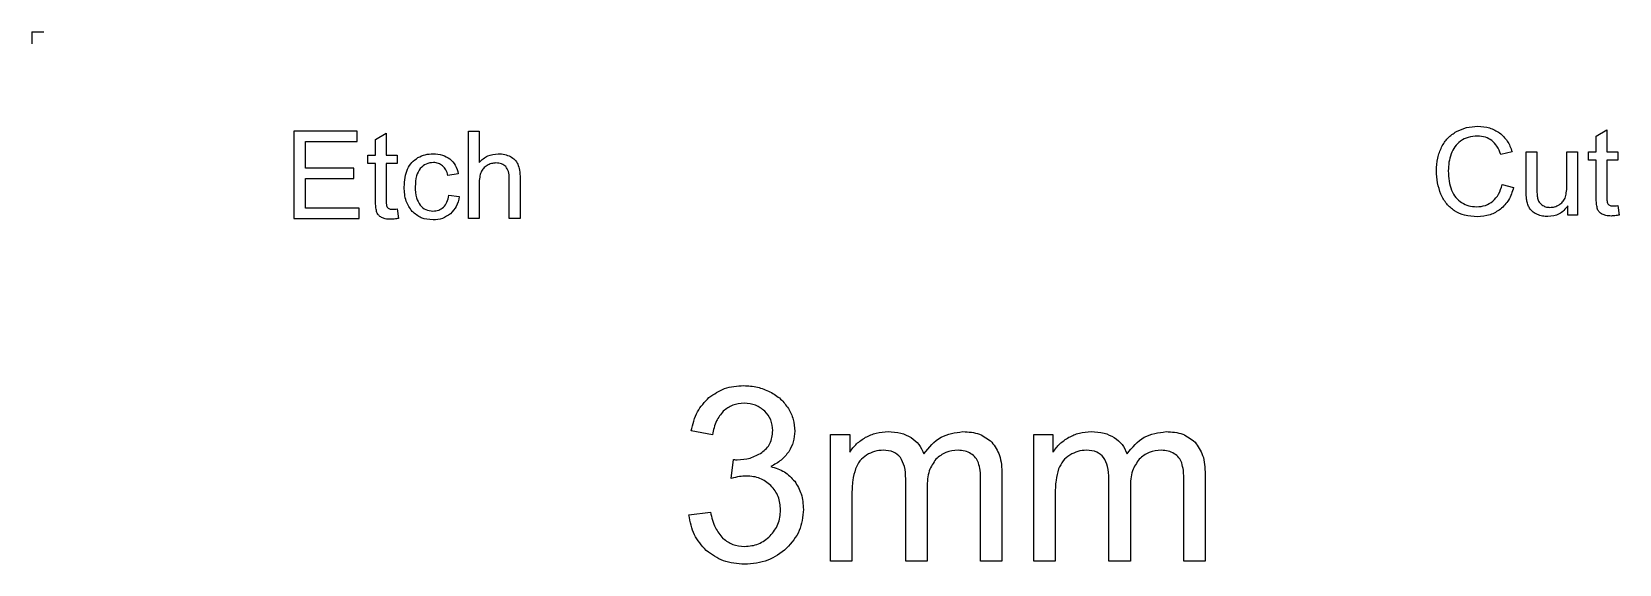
# Model space of a CAD drawing. Header units: millimetres. Extents: x -44.2 to 20.9, y 15.5 to 37.3.
import ezdxf

# ---------------------------------------------------------------- set-up
doc = ezdxf.new("R2010")
doc.units = ezdxf.units.MM
doc.layers.get('0').update_dxf_attribs({"linetype": 'CONTINUOUS'})

msp = doc.modelspace()

# ---------------------------------------------------------------- linework, layer by layer
for p, q in [((-44.167, 37.265), (-44.167, 36.765)), ((-44.167, 37.265), (-43.667, 37.265)), ((-33.424, 33.197), (-33.424, 29.618)), ((-26.266, 29.618), (-26.266, 33.197)), ((-26.266, 33.197), (-25.826, 33.197)), ((-25.826, 33.197), (-25.826, 31.913)), ((19.957, 32.988), (20.394, 33.252)), ((20.394, 33.252), (20.394, 32.346)), ((-30.074, 32.853), (-29.637, 33.117)), ((-30.074, 32.211), (-30.074, 32.853)), ((-29.637, 33.117), (-29.637, 32.211)), ((19.957, 32.346), (19.957, 32.988)), ((-30.396, 31.869), (-30.396, 32.211)), ((-30.396, 32.211), (-30.074, 32.211)), ((-29.637, 32.211), (-29.195, 32.211)), ((-29.195, 32.211), (-29.195, 31.869)), ((16.507, 32.351), (16.041, 32.241)), ((17.086, 30.739), (17.086, 32.346)), ((17.086, 32.346), (17.525, 32.346)), ((17.525, 32.346), (17.525, 30.908)), ((18.748, 30.957), (18.748, 32.346)), ((18.748, 32.346), (19.188, 32.346)), ((19.188, 32.346), (19.188, 29.753)), ((19.635, 32.004), (19.635, 32.346)), ((19.635, 32.346), (19.957, 32.346)), ((19.957, 32.004), (19.635, 32.004)), ((19.957, 30.512), (19.957, 32.004)), ((20.394, 32.346), (20.836, 32.346)), ((20.836, 32.004), (20.394, 32.004)), ((20.394, 32.004), (20.394, 30.488)), ((20.836, 32.346), (20.836, 32.004)), ((-30.074, 31.869), (-30.396, 31.869)), ((-30.074, 30.378), (-30.074, 31.869)), ((-29.195, 31.869), (-29.637, 31.869)), ((-29.637, 31.869), (-29.637, 30.353)), ((-26.683, 31.449), (-27.11, 31.383)), ((-24.593, 29.618), (-24.593, 31.261)), ((-24.154, 31.261), (-24.154, 29.618)), ((-25.826, 31.037), (-25.826, 29.618)), ((16.095, 31.008), (16.568, 30.888)), ((-29.195, 30.011), (-29.132, 29.623)), ((-27.074, 30.568), (-26.642, 30.512)), ((18.795, 29.753), (18.795, 30.134)), ((20.836, 30.146), (20.899, 29.758)), ((-25.826, 29.618), (-26.266, 29.618)), ((-24.154, 29.618), (-24.593, 29.618)), ((19.188, 29.753), (18.795, 29.753)), ((-16.263, 20.76), (-17.142, 20.916)), ((-11.429, 15.584), (-11.429, 20.77)), ((-11.429, 20.77), (-10.643, 20.77)), ((-10.643, 20.77), (-10.643, 20.042)), ((-3.099, 15.584), (-3.099, 20.77)), ((-3.099, 20.77), (-2.313, 20.77)), ((-2.313, 20.77), (-2.313, 20.042)), ((-15.496, 18.973), (-15.399, 19.744)), ((-8.348, 15.584), (-8.348, 18.953)), ((-4.402, 19.144), (-4.402, 15.584)), ((-0.018, 15.584), (-0.018, 18.953)), ((3.928, 19.144), (3.928, 15.584)), ((-10.55, 18.275), (-10.55, 15.584)), ((-7.469, 18.597), (-7.469, 15.584)), ((-5.276, 15.584), (-5.276, 18.851)), ((-2.22, 18.275), (-2.22, 15.584)), ((0.861, 18.597), (0.861, 15.584)), ((3.054, 15.584), (3.054, 18.851)), ((-17.23, 17.474), (-16.351, 17.591)), ((-10.55, 15.584), (-11.429, 15.584)), ((-7.469, 15.584), (-8.348, 15.584)), ((-4.402, 15.584), (-5.276, 15.584)), ((-2.22, 15.584), (-3.099, 15.584)), ((0.861, 15.584), (-0.018, 15.584)), ((3.928, 15.584), (3.054, 15.584))]:
    msp.add_line(p, q)
msp.add_lwpolyline([(-33.424, 33.197), (-33.424, 29.618), (-30.753, 29.618), (-30.753, 30.041), (-32.95, 30.041), (-32.95, 31.259), (-30.97, 31.259), (-30.97, 31.679), (-32.95, 31.679), (-32.95, 32.775), (-30.836, 32.775), (-30.836, 33.197)], close=True)
for points, knots in [([(14.226, 33.177), (14.361, 33.24), (14.637, 33.368), (14.94, 33.385), (15.094, 33.393)], [0, 0, 0, 0, 0.04446999, 0.09016998, 0.09016998, 0.09016998, 0.09016998]), ([(15.094, 33.393), (15.263, 33.384), (15.586, 33.366), (15.864, 33.199), (15.997, 33.12)], [0, 0, 0, 0, 0.04990885, 0.09565656, 0.09565656, 0.09565656, 0.09565656]), ([(13.404, 31.569), (13.411, 31.746), (13.425, 32.084), (13.555, 32.396), (13.618, 32.545)], [0, 0, 0, 0, 0.0526094, 0.1005617, 0.1005617, 0.1005617, 0.1005617]), ([(13.618, 32.545), (13.696, 32.675), (13.85, 32.932), (14.101, 33.096), (14.226, 33.177)], [0, 0, 0, 0, 0.04484219, 0.08874001, 0.08874001, 0.08874001, 0.08874001]), ([(14.394, 32.79), (14.308, 32.718), (14.136, 32.573), (14.049, 32.364), (14.005, 32.259)], [0, 0, 0, 0, 0.03306069, 0.06670444, 0.06670444, 0.06670444, 0.06670444]), ([(15.084, 32.988), (14.955, 32.982), (14.709, 32.969), (14.495, 32.848), (14.394, 32.79)], [0, 0, 0, 0, 0.03819364, 0.07264685, 0.07264685, 0.07264685, 0.07264685]), ([(15.68, 32.81), (15.593, 32.862), (15.41, 32.971), (15.196, 32.982), (15.084, 32.988)], [0, 0, 0, 0, 0.02988885, 0.06302667, 0.06302667, 0.06302667, 0.06302667]), ([(16.041, 32.241), (15.999, 32.359), (15.921, 32.577), (15.755, 32.737), (15.68, 32.81)], [0, 0, 0, 0, 0.0370413, 0.06819943, 0.06819943, 0.06819943, 0.06819943]), ([(15.997, 33.12), (16.11, 33.017), (16.345, 32.804), (16.452, 32.505), (16.507, 32.351)], [0, 0, 0, 0, 0.0452485, 0.09356931, 0.09356931, 0.09356931, 0.09356931]), ([(-28.761, 31.64), (-28.709, 31.738), (-28.607, 31.931), (-28.426, 32.052), (-28.337, 32.112)], [0, 0, 0, 0, 0.03266998, 0.06434061, 0.06434061, 0.06434061, 0.06434061]), ([(-28.337, 32.112), (-28.24, 32.158), (-28.044, 32.251), (-27.827, 32.263), (-27.718, 32.27)], [0, 0, 0, 0, 0.03195612, 0.06439195, 0.06439195, 0.06439195, 0.06439195]), ([(-27.701, 31.908), (-27.806, 31.899), (-28.013, 31.881), (-28.166, 31.74), (-28.241, 31.67)], [0, 0, 0, 0, 0.03067314, 0.06047663, 0.06047663, 0.06047663, 0.06047663]), ([(-27.718, 32.27), (-27.587, 32.263), (-27.338, 32.25), (-27.127, 32.118), (-27.027, 32.056)], [0, 0, 0, 0, 0.0387608, 0.07339066, 0.07339066, 0.07339066, 0.07339066]), ([(-27.326, 31.777), (-27.381, 31.815), (-27.494, 31.894), (-27.631, 31.903), (-27.701, 31.908)], [0, 0, 0, 0, 0.01977052, 0.04039085, 0.04039085, 0.04039085, 0.04039085]), ([(-27.027, 32.056), (-26.945, 31.975), (-26.774, 31.805), (-26.714, 31.571), (-26.683, 31.449)], [0, 0, 0, 0, 0.03396502, 0.07092428, 0.07092428, 0.07092428, 0.07092428]), ([(-25.826, 31.913), (-25.717, 32.017), (-25.499, 32.225), (-25.199, 32.255), (-25.05, 32.27)], [0, 0, 0, 0, 0.04387507, 0.08763859, 0.08763859, 0.08763859, 0.08763859]), ([(-25.14, 31.891), (-25.204, 31.887), (-25.334, 31.878), (-25.449, 31.82), (-25.507, 31.79)], [0, 0, 0, 0, 0.01911994, 0.03846649, 0.03846649, 0.03846649, 0.03846649]), ([(-24.736, 31.741), (-24.791, 31.785), (-24.909, 31.878), (-25.06, 31.887), (-25.14, 31.891)], [0, 0, 0, 0, 0.02059396, 0.04405898, 0.04405898, 0.04405898, 0.04405898]), ([(-25.05, 32.27), (-24.959, 32.266), (-24.785, 32.259), (-24.625, 32.189), (-24.549, 32.156)], [0, 0, 0, 0, 0.02706572, 0.05171525, 0.05171525, 0.05171525, 0.05171525]), ([(-24.549, 32.156), (-24.484, 32.116), (-24.356, 32.036), (-24.282, 31.906), (-24.245, 31.842)], [0, 0, 0, 0, 0.02268706, 0.044297, 0.044297, 0.044297, 0.044297]), ([(14.005, 32.259), (13.972, 32.147), (13.906, 31.923), (13.897, 31.689), (13.892, 31.572)], [0, 0, 0, 0, 0.03487636, 0.06987076, 0.06987076, 0.06987076, 0.06987076]), ([(-28.9, 30.905), (-28.895, 31.038), (-28.887, 31.29), (-28.801, 31.527), (-28.761, 31.64)], [0, 0, 0, 0, 0.0395211, 0.07520042, 0.07520042, 0.07520042, 0.07520042]), ([(-28.241, 31.67), (-28.301, 31.57), (-28.44, 31.34), (-28.445, 31.07), (-28.448, 30.917)], [0, 0, 0, 0, 0.0344477, 0.0793347, 0.0793347, 0.0793347, 0.0793347]), ([(-27.11, 31.383), (-27.132, 31.463), (-27.174, 31.612), (-27.278, 31.724), (-27.326, 31.777)], [0, 0, 0, 0, 0.02439935, 0.04543668, 0.04543668, 0.04543668, 0.04543668]), ([(-25.753, 31.515), (-25.774, 31.447), (-25.823, 31.292), (-25.825, 31.128), (-25.826, 31.037)], [0, 0, 0, 0, 0.0213487, 0.04863189, 0.04863189, 0.04863189, 0.04863189]), ([(-25.507, 31.79), (-25.561, 31.754), (-25.665, 31.682), (-25.724, 31.57), (-25.753, 31.515)], [0, 0, 0, 0, 0.01896441, 0.03732884, 0.03732884, 0.03732884, 0.03732884]), ([(-24.593, 31.261), (-24.595, 31.359), (-24.6, 31.533), (-24.695, 31.678), (-24.736, 31.741)], [0, 0, 0, 0, 0.0286959, 0.05094491, 0.05094491, 0.05094491, 0.05094491]), ([(-24.245, 31.842), (-24.219, 31.761), (-24.157, 31.573), (-24.155, 31.374), (-24.154, 31.261)], [0, 0, 0, 0, 0.02547882, 0.05912609, 0.05912609, 0.05912609, 0.05912609]), ([(13.593, 30.61), (13.538, 30.763), (13.426, 31.073), (13.412, 31.402), (13.404, 31.569)], [0, 0, 0, 0, 0.04845043, 0.09829696, 0.09829696, 0.09829696, 0.09829696]), ([(13.892, 31.572), (13.897, 31.428), (13.904, 31.156), (13.987, 30.897), (14.025, 30.775)], [0, 0, 0, 0, 0.04288433, 0.08116474, 0.08116474, 0.08116474, 0.08116474]), ([(-28.576, 29.908), (-28.671, 30.044), (-28.877, 30.343), (-28.892, 30.707), (-28.9, 30.905)], [0, 0, 0, 0, 0.048788, 0.1067584, 0.1067584, 0.1067584, 0.1067584]), ([(-28.448, 30.917), (-28.446, 30.763), (-28.441, 30.492), (-28.306, 30.258), (-28.248, 30.158)], [0, 0, 0, 0, 0.0453818, 0.0796671, 0.0796671, 0.0796671, 0.0796671]), ([(14.145, 29.928), (14.031, 30.017), (13.794, 30.202), (13.662, 30.471), (13.593, 30.61)], [0, 0, 0, 0, 0.04301941, 0.08876855, 0.08876855, 0.08876855, 0.08876855]), ([(14.025, 30.775), (14.074, 30.669), (14.17, 30.465), (14.351, 30.331), (14.439, 30.266)], [0, 0, 0, 0, 0.03426778, 0.06654507, 0.06654507, 0.06654507, 0.06654507]), ([(15.721, 30.327), (15.806, 30.417), (15.99, 30.611), (16.058, 30.87), (16.095, 31.008)], [0, 0, 0, 0, 0.03670898, 0.07879625, 0.07879625, 0.07879625, 0.07879625]), ([(16.568, 30.888), (16.512, 30.708), (16.407, 30.367), (16.153, 30.117), (16.032, 29.998)], [0, 0, 0, 0, 0.0554859, 0.1053211, 0.1053211, 0.1053211, 0.1053211]), ([(17.113, 30.329), (17.105, 30.385), (17.086, 30.521), (17.086, 30.658), (17.086, 30.739)], [0, 0, 0, 0, 0.01684449, 0.04114576, 0.04114576, 0.04114576, 0.04114576]), ([(17.525, 30.908), (17.525, 30.812), (17.524, 30.656), (17.544, 30.503), (17.552, 30.444)], [0, 0, 0, 0, 0.02881642, 0.04650956, 0.04650956, 0.04650956, 0.04650956]), ([(18.676, 30.45), (18.697, 30.521), (18.746, 30.686), (18.747, 30.858), (18.748, 30.957)], [0, 0, 0, 0, 0.02206423, 0.05138592, 0.05138592, 0.05138592, 0.05138592]), ([(-30.02, 29.859), (-30.036, 29.922), (-30.077, 30.092), (-30.075, 30.268), (-30.074, 30.378)], [0, 0, 0, 0, 0.01955396, 0.05232684, 0.05232684, 0.05232684, 0.05232684]), ([(-29.637, 30.353), (-29.638, 30.301), (-29.639, 30.22), (-29.621, 30.14), (-29.614, 30.111)], [0, 0, 0, 0, 0.01545278, 0.02435246, 0.02435246, 0.02435246, 0.02435246]), ([(-29.614, 30.111), (-29.605, 30.094), (-29.587, 30.06), (-29.554, 30.037), (-29.538, 30.026)], [0, 0, 0, 0, 0.00570638, 0.01155971, 0.01155971, 0.01155971, 0.01155971]), ([(-29.538, 30.026), (-29.517, 30.017), (-29.47, 29.996), (-29.417, 29.995), (-29.388, 29.994)], [0, 0, 0, 0, 0.00680788, 0.01548073, 0.01548073, 0.01548073, 0.01548073]), ([(-29.388, 29.994), (-29.36, 29.995), (-29.295, 29.998), (-29.231, 30.006), (-29.195, 30.011)], [0, 0, 0, 0, 0.00849464, 0.01937363, 0.01937363, 0.01937363, 0.01937363]), ([(-28.248, 30.158), (-28.176, 30.089), (-28.029, 29.949), (-27.827, 29.93), (-27.726, 29.921)], [0, 0, 0, 0, 0.02911607, 0.05888553, 0.05888553, 0.05888553, 0.05888553]), ([(-27.726, 29.921), (-27.644, 29.927), (-27.484, 29.938), (-27.356, 30.033), (-27.293, 30.08)], [0, 0, 0, 0, 0.02407185, 0.04689165, 0.04689165, 0.04689165, 0.04689165]), ([(-27.293, 30.08), (-27.24, 30.144), (-27.123, 30.286), (-27.091, 30.468), (-27.074, 30.568)], [0, 0, 0, 0, 0.02462101, 0.05435234, 0.05435234, 0.05435234, 0.05435234]), ([(-26.642, 30.512), (-26.672, 30.373), (-26.731, 30.107), (-26.916, 29.908), (-27.004, 29.812)], [0, 0, 0, 0, 0.04177224, 0.080069, 0.080069, 0.080069, 0.080069]), ([(14.439, 30.266), (14.535, 30.217), (14.726, 30.118), (14.94, 30.104), (15.047, 30.097)], [0, 0, 0, 0, 0.03184901, 0.06368398, 0.06368398, 0.06368398, 0.06368398]), ([(15.047, 30.097), (15.173, 30.106), (15.419, 30.122), (15.622, 30.26), (15.721, 30.327)], [0, 0, 0, 0, 0.0371884, 0.0723315, 0.0723315, 0.0723315, 0.0723315]), ([(16.032, 29.998), (15.893, 29.909), (15.605, 29.724), (15.263, 29.703), (15.086, 29.692)], [0, 0, 0, 0, 0.0487545, 0.1009252, 0.1009252, 0.1009252, 0.1009252]), ([(17.248, 30.003), (17.218, 30.052), (17.155, 30.153), (17.127, 30.269), (17.113, 30.329)], [0, 0, 0, 0, 0.01692518, 0.03550119, 0.03550119, 0.03550119, 0.03550119]), ([(17.544, 29.782), (17.483, 29.812), (17.37, 29.866), (17.287, 29.96), (17.248, 30.003)], [0, 0, 0, 0, 0.01997093, 0.03721271, 0.03721271, 0.03721271, 0.03721271]), ([(17.552, 30.444), (17.569, 30.39), (17.603, 30.283), (17.687, 30.208), (17.728, 30.172)], [0, 0, 0, 0, 0.0167706, 0.03293976, 0.03293976, 0.03293976, 0.03293976]), ([(17.728, 30.172), (17.777, 30.143), (17.879, 30.083), (17.998, 30.076), (18.06, 30.073)], [0, 0, 0, 0, 0.01674614, 0.03510183, 0.03510183, 0.03510183, 0.03510183]), ([(18.795, 30.134), (18.685, 30.006), (18.469, 29.751), (18.137, 29.713), (17.972, 29.694)], [0, 0, 0, 0, 0.048592, 0.09644017, 0.09644017, 0.09644017, 0.09644017]), ([(18.06, 30.073), (18.125, 30.077), (18.255, 30.086), (18.372, 30.145), (18.431, 30.174)], [0, 0, 0, 0, 0.0193317, 0.03881867, 0.03881867, 0.03881867, 0.03881867]), ([(18.431, 30.174), (18.484, 30.211), (18.589, 30.282), (18.648, 30.395), (18.676, 30.45)], [0, 0, 0, 0, 0.01903106, 0.03744064, 0.03744064, 0.03744064, 0.03744064]), ([(20.011, 29.994), (19.995, 30.057), (19.954, 30.227), (19.956, 30.402), (19.957, 30.512)], [0, 0, 0, 0, 0.01955396, 0.05232684, 0.05232684, 0.05232684, 0.05232684]), ([(20.196, 29.795), (20.156, 29.821), (20.078, 29.872), (20.032, 29.954), (20.011, 29.994)], [0, 0, 0, 0, 0.01424203, 0.02757319, 0.02757319, 0.02757319, 0.02757319]), ([(20.394, 30.488), (20.393, 30.436), (20.392, 30.355), (20.41, 30.275), (20.417, 30.246)], [0, 0, 0, 0, 0.01545278, 0.02435246, 0.02435246, 0.02435246, 0.02435246]), ([(20.417, 30.246), (20.426, 30.229), (20.444, 30.195), (20.477, 30.172), (20.493, 30.161)], [0, 0, 0, 0, 0.00570638, 0.01155971, 0.01155971, 0.01155971, 0.01155971]), ([(20.493, 30.161), (20.514, 30.152), (20.561, 30.131), (20.614, 30.13), (20.643, 30.129)], [0, 0, 0, 0, 0.00680788, 0.01548073, 0.01548073, 0.01548073, 0.01548073]), ([(20.643, 30.129), (20.671, 30.13), (20.736, 30.132), (20.8, 30.141), (20.836, 30.146)], [0, 0, 0, 0, 0.00849464, 0.01937363, 0.01937363, 0.01937363, 0.01937363]), ([(-29.835, 29.66), (-29.875, 29.686), (-29.953, 29.738), (-29.999, 29.819), (-30.02, 29.859)], [0, 0, 0, 0, 0.01424203, 0.02757319, 0.02757319, 0.02757319, 0.02757319]), ([(-29.464, 29.584), (-29.536, 29.586), (-29.664, 29.588), (-29.783, 29.638), (-29.835, 29.66)], [0, 0, 0, 0, 0.02132434, 0.03817811, 0.03817811, 0.03817811, 0.03817811]), ([(-29.132, 29.623), (-29.19, 29.612), (-29.3, 29.59), (-29.412, 29.586), (-29.464, 29.584)], [0, 0, 0, 0, 0.01782059, 0.03347608, 0.03347608, 0.03347608, 0.03347608]), ([(-27.721, 29.56), (-27.887, 29.572), (-28.211, 29.597), (-28.457, 29.806), (-28.576, 29.908)], [0, 0, 0, 0, 0.04878571, 0.0945253, 0.0945253, 0.0945253, 0.0945253]), ([(-27.004, 29.812), (-27.109, 29.739), (-27.323, 29.587), (-27.586, 29.569), (-27.721, 29.56)], [0, 0, 0, 0, 0.03762294, 0.07728332, 0.07728332, 0.07728332, 0.07728332]), ([(15.086, 29.692), (14.908, 29.698), (14.577, 29.71), (14.281, 29.859), (14.145, 29.928)], [0, 0, 0, 0, 0.05278932, 0.09803842, 0.09803842, 0.09803842, 0.09803842]), ([(17.972, 29.694), (17.897, 29.698), (17.75, 29.705), (17.612, 29.757), (17.544, 29.782)], [0, 0, 0, 0, 0.02229482, 0.04398131, 0.04398131, 0.04398131, 0.04398131]), ([(20.567, 29.719), (20.495, 29.72), (20.367, 29.723), (20.248, 29.773), (20.196, 29.795)], [0, 0, 0, 0, 0.02132434, 0.03817811, 0.03817811, 0.03817811, 0.03817811]), ([(20.899, 29.758), (20.841, 29.747), (20.731, 29.725), (20.619, 29.721), (20.567, 29.719)], [0, 0, 0, 0, 0.01782059, 0.03347608, 0.03347608, 0.03347608, 0.03347608]), ([(-17.142, 20.916), (-17.076, 21.19), (-16.951, 21.711), (-16.584, 22.101), (-16.409, 22.286)], [0, 0, 0, 0, 0.0827437, 0.1577327, 0.1577327, 0.1577327, 0.1577327]), ([(-16.409, 22.286), (-16.203, 22.427), (-15.775, 22.721), (-15.256, 22.754), (-14.988, 22.772)], [0, 0, 0, 0, 0.0737215, 0.1526644, 0.1526644, 0.1526644, 0.1526644]), ([(-14.988, 22.772), (-14.798, 22.762), (-14.423, 22.742), (-14.079, 22.593), (-13.909, 22.52)], [0, 0, 0, 0, 0.0566245, 0.1115967, 0.1115967, 0.1115967, 0.1115967]), ([(-13.909, 22.52), (-13.756, 22.43), (-13.455, 22.255), (-13.253, 21.972), (-13.155, 21.834)], [0, 0, 0, 0, 0.0527005, 0.1030054, 0.1030054, 0.1030054, 0.1030054]), ([(-15.823, 21.727), (-15.928, 21.598), (-16.158, 21.315), (-16.226, 20.955), (-16.263, 20.76)], [0, 0, 0, 0, 0.049102, 0.1076886, 0.1076886, 0.1076886, 0.1076886]), ([(-14.969, 22.049), (-15.131, 22.037), (-15.448, 22.013), (-15.7, 21.821), (-15.823, 21.727)], [0, 0, 0, 0, 0.04768264, 0.09310018, 0.09310018, 0.09310018, 0.09310018]), ([(-14.124, 21.732), (-14.244, 21.824), (-14.493, 22.016), (-14.806, 22.038), (-14.969, 22.049)], [0, 0, 0, 0, 0.04439635, 0.09205852, 0.09205852, 0.09205852, 0.09205852]), ([(-13.797, 20.931), (-13.81, 21.084), (-13.835, 21.386), (-14.029, 21.618), (-14.124, 21.732)], [0, 0, 0, 0, 0.04493995, 0.08841429, 0.08841429, 0.08841429, 0.08841429]), ([(-13.155, 21.834), (-13.079, 21.688), (-12.928, 21.398), (-12.905, 21.072), (-12.894, 20.911)], [0, 0, 0, 0, 0.04889663, 0.09682897, 0.09682897, 0.09682897, 0.09682897]), ([(-14.246, 20.027), (-14.115, 20.142), (-13.843, 20.38), (-13.813, 20.743), (-13.797, 20.931)], [0, 0, 0, 0, 0.0502125, 0.1044876, 0.1044876, 0.1044876, 0.1044876]), ([(-12.894, 20.911), (-12.904, 20.76), (-12.924, 20.46), (-13.07, 20.197), (-13.143, 20.066)], [0, 0, 0, 0, 0.04474672, 0.08903823, 0.08903823, 0.08903823, 0.08903823]), ([(-9.993, 20.655), (-9.851, 20.723), (-9.559, 20.862), (-9.236, 20.878), (-9.07, 20.887)], [0, 0, 0, 0, 0.04669588, 0.0959883, 0.0959883, 0.0959883, 0.0959883]), ([(-9.07, 20.887), (-8.892, 20.88), (-8.56, 20.867), (-8.263, 20.717), (-8.126, 20.648)], [0, 0, 0, 0, 0.0527693, 0.09849098, 0.09849098, 0.09849098, 0.09849098]), ([(-7.606, 19.979), (-7.391, 20.243), (-6.974, 20.757), (-6.32, 20.844), (-6.004, 20.887)], [0, 0, 0, 0, 0.0982468, 0.1904418, 0.1904418, 0.1904418, 0.1904418]), ([(-6.004, 20.887), (-5.768, 20.875), (-5.327, 20.852), (-4.979, 20.584), (-4.817, 20.46)], [0, 0, 0, 0, 0.0690682, 0.1288048, 0.1288048, 0.1288048, 0.1288048]), ([(-1.663, 20.655), (-1.521, 20.723), (-1.229, 20.862), (-0.906, 20.878), (-0.74, 20.887)], [0, 0, 0, 0, 0.04669588, 0.0959883, 0.0959883, 0.0959883, 0.0959883]), ([(-0.74, 20.887), (-0.562, 20.88), (-0.229, 20.867), (0.067, 20.717), (0.204, 20.648)], [0, 0, 0, 0, 0.0527693, 0.09849098, 0.09849098, 0.09849098, 0.09849098]), ([(0.724, 19.979), (0.94, 20.243), (1.356, 20.757), (2.01, 20.844), (2.326, 20.887)], [0, 0, 0, 0, 0.0982468, 0.1904418, 0.1904418, 0.1904418, 0.1904418]), ([(2.326, 20.887), (2.562, 20.875), (3.003, 20.852), (3.351, 20.584), (3.513, 20.46)], [0, 0, 0, 0, 0.0690682, 0.1288048, 0.1288048, 0.1288048, 0.1288048]), ([(-10.643, 20.042), (-10.554, 20.163), (-10.375, 20.407), (-10.121, 20.572), (-9.993, 20.655)], [0, 0, 0, 0, 0.04460685, 0.08995745, 0.08995745, 0.08995745, 0.08995745]), ([(-8.126, 20.648), (-8.012, 20.559), (-7.781, 20.381), (-7.664, 20.114), (-7.606, 19.979)], [0, 0, 0, 0, 0.04255534, 0.08594807, 0.08594807, 0.08594807, 0.08594807]), ([(-4.817, 20.46), (-4.697, 20.284), (-4.426, 19.891), (-4.411, 19.41), (-4.402, 19.144)], [0, 0, 0, 0, 0.062555, 0.1405795, 0.1405795, 0.1405795, 0.1405795]), ([(-2.313, 20.042), (-2.224, 20.163), (-2.045, 20.407), (-1.791, 20.572), (-1.663, 20.655)], [0, 0, 0, 0, 0.04460685, 0.08995745, 0.08995745, 0.08995745, 0.08995745]), ([(0.204, 20.648), (0.319, 20.559), (0.549, 20.381), (0.666, 20.114), (0.724, 19.979)], [0, 0, 0, 0, 0.04255534, 0.08594807, 0.08594807, 0.08594807, 0.08594807]), ([(3.513, 20.46), (3.633, 20.284), (3.904, 19.891), (3.919, 19.41), (3.928, 19.144)], [0, 0, 0, 0, 0.062555, 0.1405795, 0.1405795, 0.1405795, 0.1405795]), ([(-15.399, 19.744), (-15.372, 19.741), (-15.325, 19.736), (-15.278, 19.735), (-15.257, 19.734)], [0, 0, 0, 0, 0.0079683, 0.01419867, 0.01419867, 0.01419867, 0.01419867]), ([(-15.257, 19.734), (-15.075, 19.746), (-14.717, 19.769), (-14.402, 19.942), (-14.246, 20.027)], [0, 0, 0, 0, 0.0538452, 0.1063895, 0.1063895, 0.1063895, 0.1063895]), ([(-13.143, 20.066), (-13.239, 19.945), (-13.44, 19.689), (-13.729, 19.539), (-13.88, 19.461)], [0, 0, 0, 0, 0.04606582, 0.09637552, 0.09637552, 0.09637552, 0.09637552]), ([(-9.952, 19.93), (-10.05, 19.856), (-10.251, 19.705), (-10.355, 19.476), (-10.408, 19.358)], [0, 0, 0, 0, 0.03627671, 0.0741762, 0.0741762, 0.0741762, 0.0741762]), ([(-9.266, 20.125), (-9.387, 20.117), (-9.63, 20.101), (-9.844, 19.987), (-9.952, 19.93)], [0, 0, 0, 0, 0.03603789, 0.07204972, 0.07204972, 0.07204972, 0.07204972]), ([(-8.563, 19.832), (-8.652, 19.917), (-8.847, 20.104), (-9.118, 20.118), (-9.266, 20.125)], [0, 0, 0, 0, 0.03584463, 0.07847078, 0.07847078, 0.07847078, 0.07847078]), ([(-8.348, 18.953), (-8.351, 19.128), (-8.357, 19.438), (-8.5, 19.712), (-8.563, 19.832)], [0, 0, 0, 0, 0.05155011, 0.09155938, 0.09155938, 0.09155938, 0.09155938]), ([(-7.108, 19.761), (-7.213, 19.609), (-7.452, 19.26), (-7.463, 18.835), (-7.469, 18.597)], [0, 0, 0, 0, 0.0545151, 0.1242554, 0.1242554, 0.1242554, 0.1242554]), ([(-6.199, 20.125), (-6.373, 20.111), (-6.713, 20.084), (-6.978, 19.867), (-7.108, 19.761)], [0, 0, 0, 0, 0.05086836, 0.09992609, 0.09992609, 0.09992609, 0.09992609]), ([(-5.672, 19.983), (-5.752, 20.025), (-5.917, 20.11), (-6.103, 20.12), (-6.199, 20.125)], [0, 0, 0, 0, 0.02662392, 0.05516463, 0.05516463, 0.05516463, 0.05516463]), ([(-5.362, 19.61), (-5.397, 19.684), (-5.468, 19.835), (-5.603, 19.933), (-5.672, 19.983)], [0, 0, 0, 0, 0.02414232, 0.04923972, 0.04923972, 0.04923972, 0.04923972]), ([(-5.276, 18.851), (-5.277, 19.003), (-5.277, 19.259), (-5.337, 19.508), (-5.362, 19.61)], [0, 0, 0, 0, 0.04539941, 0.07664237, 0.07664237, 0.07664237, 0.07664237]), ([(-1.622, 19.93), (-1.72, 19.856), (-1.921, 19.705), (-2.025, 19.476), (-2.078, 19.358)], [0, 0, 0, 0, 0.03627671, 0.0741762, 0.0741762, 0.0741762, 0.0741762]), ([(-0.936, 20.125), (-1.057, 20.117), (-1.3, 20.101), (-1.514, 19.987), (-1.622, 19.93)], [0, 0, 0, 0, 0.03603789, 0.07204972, 0.07204972, 0.07204972, 0.07204972]), ([(-0.233, 19.832), (-0.322, 19.917), (-0.517, 20.104), (-0.788, 20.118), (-0.936, 20.125)], [0, 0, 0, 0, 0.03584463, 0.07847078, 0.07847078, 0.07847078, 0.07847078]), ([(-0.018, 18.953), (-0.021, 19.128), (-0.027, 19.438), (-0.17, 19.712), (-0.233, 19.832)], [0, 0, 0, 0, 0.05155011, 0.09155938, 0.09155938, 0.09155938, 0.09155938]), ([(1.223, 19.761), (1.118, 19.609), (0.878, 19.26), (0.867, 18.835), (0.861, 18.597)], [0, 0, 0, 0, 0.0545151, 0.1242554, 0.1242554, 0.1242554, 0.1242554]), ([(2.131, 20.125), (1.957, 20.111), (1.617, 20.084), (1.352, 19.867), (1.223, 19.761)], [0, 0, 0, 0, 0.05086836, 0.09992609, 0.09992609, 0.09992609, 0.09992609]), ([(2.658, 19.983), (2.578, 20.025), (2.413, 20.11), (2.227, 20.12), (2.131, 20.125)], [0, 0, 0, 0, 0.02662392, 0.05516463, 0.05516463, 0.05516463, 0.05516463]), ([(2.968, 19.61), (2.933, 19.684), (2.862, 19.835), (2.727, 19.933), (2.658, 19.983)], [0, 0, 0, 0, 0.02414232, 0.04923972, 0.04923972, 0.04923972, 0.04923972]), ([(3.054, 18.851), (3.054, 19.003), (3.054, 19.259), (2.993, 19.508), (2.968, 19.61)], [0, 0, 0, 0, 0.04539941, 0.07664237, 0.07664237, 0.07664237, 0.07664237]), ([(-14.876, 19.07), (-14.97, 19.065), (-15.179, 19.052), (-15.383, 19.001), (-15.496, 18.973)], [0, 0, 0, 0, 0.02806051, 0.06289678, 0.06289678, 0.06289678, 0.06289678]), ([(-13.87, 18.677), (-14.013, 18.792), (-14.307, 19.027), (-14.683, 19.056), (-14.876, 19.07)], [0, 0, 0, 0, 0.0537312, 0.110256, 0.110256, 0.110256, 0.110256]), ([(-13.88, 19.461), (-13.682, 19.402), (-13.299, 19.287), (-13.026, 18.995), (-12.894, 18.853)], [0, 0, 0, 0, 0.0607273, 0.1177223, 0.1177223, 0.1177223, 0.1177223]), ([(-10.408, 19.358), (-10.449, 19.206), (-10.545, 18.852), (-10.548, 18.484), (-10.55, 18.275)], [0, 0, 0, 0, 0.0471111, 0.1097113, 0.1097113, 0.1097113, 0.1097113]), ([(-2.078, 19.358), (-2.119, 19.206), (-2.215, 18.852), (-2.218, 18.484), (-2.22, 18.275)], [0, 0, 0, 0, 0.0471111, 0.1097113, 0.1097113, 0.1097113, 0.1097113]), ([(-13.475, 17.679), (-13.49, 17.87), (-13.519, 18.244), (-13.755, 18.535), (-13.87, 18.677)], [0, 0, 0, 0, 0.0561148, 0.1096923, 0.1096923, 0.1096923, 0.1096923]), ([(-12.894, 18.853), (-12.791, 18.685), (-12.576, 18.33), (-12.554, 17.916), (-12.542, 17.698)], [0, 0, 0, 0, 0.0582502, 0.1223928, 0.1223928, 0.1223928, 0.1223928]), ([(-16.351, 17.591), (-16.3, 17.368), (-16.209, 16.968), (-15.95, 16.653), (-15.836, 16.514)], [0, 0, 0, 0, 0.0674441, 0.1208142, 0.1208142, 0.1208142, 0.1208142]), ([(-13.902, 16.614), (-13.777, 16.767), (-13.525, 17.078), (-13.492, 17.477), (-13.475, 17.679)], [0, 0, 0, 0, 0.0577926, 0.1171117, 0.1171117, 0.1171117, 0.1171117]), ([(-12.542, 17.698), (-12.571, 17.398), (-12.628, 16.795), (-13.026, 16.338), (-13.226, 16.109)], [0, 0, 0, 0, 0.0882789, 0.1769339, 0.1769339, 0.1769339, 0.1769339]), ([(-16.519, 16.019), (-16.705, 16.222), (-17.083, 16.638), (-17.18, 17.192), (-17.23, 17.474)], [0, 0, 0, 0, 0.0808972, 0.1649254, 0.1649254, 0.1649254, 0.1649254]), ([(-15.836, 16.514), (-15.706, 16.418), (-15.443, 16.223), (-15.116, 16.197), (-14.949, 16.185)], [0, 0, 0, 0, 0.04731488, 0.09629179, 0.09629179, 0.09629179, 0.09629179]), ([(-14.949, 16.185), (-14.751, 16.202), (-14.357, 16.237), (-14.053, 16.489), (-13.902, 16.614)], [0, 0, 0, 0, 0.0581901, 0.1156288, 0.1156288, 0.1156288, 0.1156288]), ([(-14.954, 15.457), (-15.251, 15.477), (-15.827, 15.517), (-16.294, 15.855), (-16.519, 16.019)], [0, 0, 0, 0, 0.0873777, 0.1692855, 0.1692855, 0.1692855, 0.1692855]), ([(-13.226, 16.109), (-13.473, 15.919), (-13.983, 15.528), (-14.624, 15.481), (-14.954, 15.457)], [0, 0, 0, 0, 0.091541, 0.1883811, 0.1883811, 0.1883811, 0.1883811])]:
    msp.add_open_spline(points, degree=3, knots=knots)

doc.saveas('drawing.dxf')
